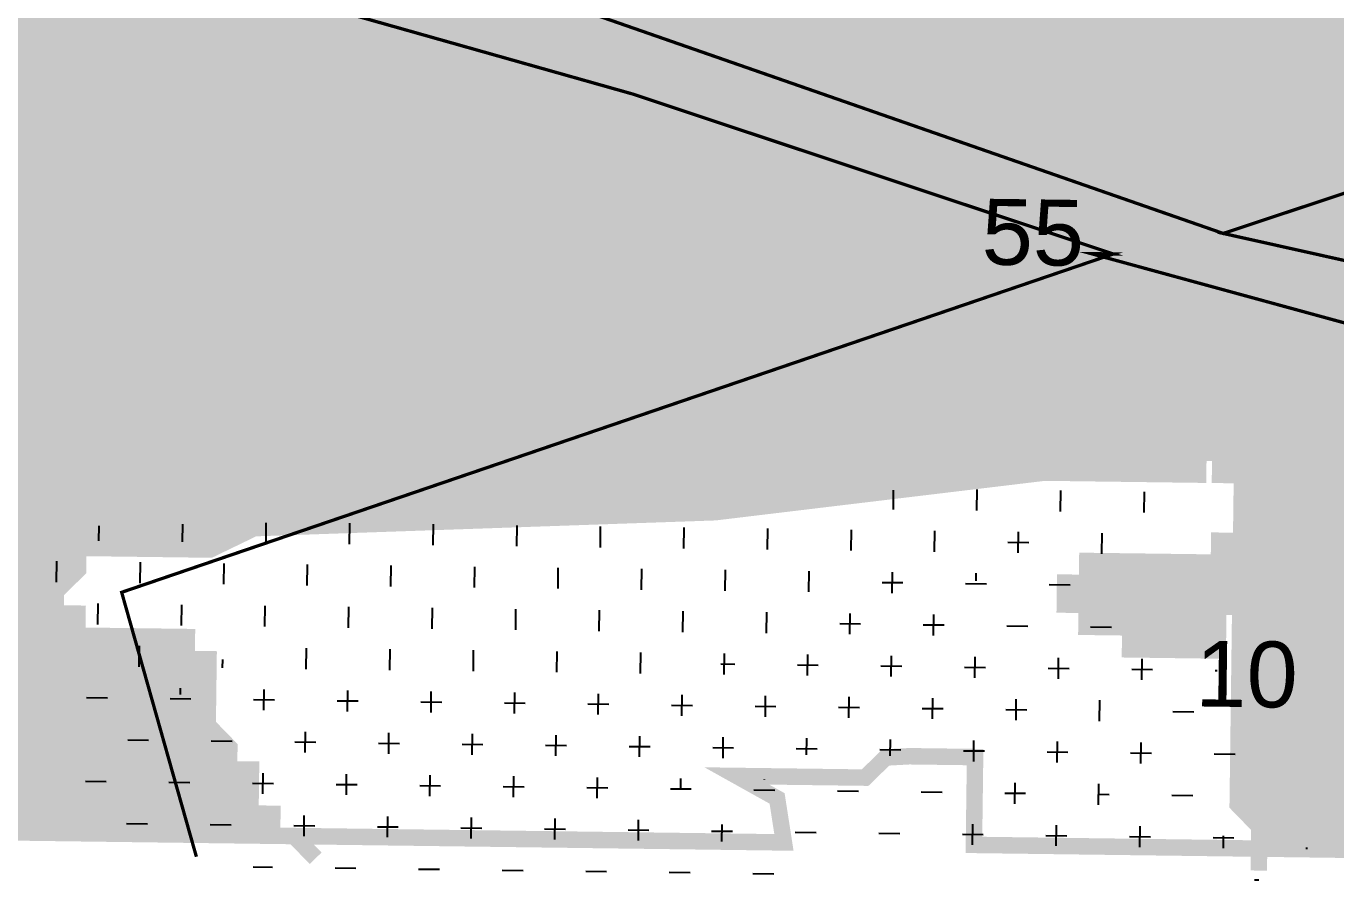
# Model space of a CAD drawing. Header units: metres. Extents: x 259177 to 277314, y 2171367 to 2185445.
# Drawn here: x 266491.7 to 266728.3, y 2171503.1 to 2171657.1 of the extents above; entities that cross this region are included whole.
import ezdxf

# ---------------------------------------------------------------- set-up
doc = ezdxf.new("R2010")
doc.units = ezdxf.units.M
doc.header["$MEASUREMENT"] = 0
for name, color, linetype in [('CRZ LINE FOR RIVER OR CREEK', 84, 'Continuous'), ('HIGH TIDE LINE', 6, 'Continuous'), ('INTERTIDAL ZONE', 5, 'Continuous'), ('NDZ-200M FROM CRZ', 30, 'Continuous'), ('SURVEY NO.', 7, 'Continuous'), ('SURVEY PLOT BOUNDARY', 35, 'Continuous')]:
    doc.layers.add(name, color=color, linetype=linetype)
doc.styles.add('PDF Arial', font='arial.ttf')
pattern_1 = [(0, (282121.8385900921, 2174200.382870462), (0.0127, 0.0127), [0.00635, -0.01905]), (90, (282121.8417650922, 2174200.379695462), (-0.0127, 0.0127), [0.00635, -0.01905])]

# ---------------------------------------------------------------- blocks, each defined once
blk = doc.blocks.new('FEWEWFEWQT')
at = {"layer": 'INTERTIDAL ZONE'}
h = blk.add_hatch(dxfattribs=at)
h.set_pattern_fill('CROSS', color=256, scale=0.002)
h.set_pattern_definition(pattern_1)
h.paths.add_polyline_path([(282136.9703723552, 2174201.895768705), (282136.9637062441, 2174201.915770372), (282136.9770384663, 2174201.942439261), (282136.9970370774, 2174201.942439261), (282137.0170355497, 2174201.929104817), (282137.0237016608, 2174201.882434261), (282137.043700133, 2174201.842430928), (282137.0636987441, 2174201.835763705), (282137.1836897163, 2174201.822429261), (282137.1970220775, 2174201.822429261), (282137.1970220775, 2174201.889101483), (282137.1903558274, 2174201.975775372), (282137.1636912441, 2174201.962440928), (282137.1170280497, 2174201.962440928), (282137.0836972164, 2174201.96910815), (282137.0636987441, 2174201.989109816), (282137.050366383, 2174202.015778705), (282137.050366383, 2174202.035780372), (282137.043700133, 2174202.055782039), (282137.0303679107, 2174202.082450928), (282137.0103692997, 2174202.095785372), (282136.9703723552, 2174202.095785372), (282136.950373883, 2174202.08911815), (282136.9237091608, 2174202.062449261), (282136.8970445775, 2174202.062449261), (282136.8303829108, 2174202.075783705), (282136.8037181885, 2174202.075783705), (282136.7837197163, 2174202.08911815), (282136.750388883, 2174202.08911815), (282136.743722633, 2174202.095785372), (282136.743722633, 2174202.129121483), (282136.7370565219, 2174202.129121483), (282136.7370565219, 2174202.142455928), (282136.7237241608, 2174202.142455928), (282136.7237241608, 2174202.135788706), (282136.7103919386, 2174202.135788706), (282136.7037256886, 2174202.129121483), (282136.6970595774, 2174202.129121483), (282136.6970595774, 2174202.122454261), (282136.6903933274, 2174202.122454261), (282136.6903933274, 2174202.115787039), (282136.6770611052, 2174202.102452594), (282136.6703948552, 2174202.095785372), (282136.6703948552, 2174202.08911815), (282136.6637287441, 2174202.082450928), (282136.6637287441, 2174202.075783705), (282136.650396383, 2174202.075783705), (282136.650396383, 2174202.069116483), (282136.6237316608, 2174202.069116483), (282136.6237316608, 2174202.062449261), (282136.6170655497, 2174202.055782039), (282136.6170655497, 2174202.049114816), (282136.6103994385, 2174202.049114816), (282136.6037331885, 2174202.042447594), (282136.6037331885, 2174202.035780372), (282136.5970670775, 2174202.035780372), (282136.5970670775, 2174202.02911315), (282136.5904008275, 2174202.02911315), (282136.5904008275, 2174202.022445928), (282136.550403883, 2174202.022445928), (282136.550403883, 2174202.015778705), (282136.5437377719, 2174202.015778705), (282136.5437377719, 2174202.009111483), (282136.5037406886, 2174202.009111483), (282136.5037406886, 2174202.015778705), (282136.4970745774, 2174202.015778705), (282136.4904083274, 2174202.022445928), (282136.4837422163, 2174202.022445928), (282136.4837422163, 2174202.035780372), (282136.4770761052, 2174202.035780372), (282136.4770761052, 2174202.042447594), (282136.4704098552, 2174202.042447594), (282136.4637437441, 2174202.035780372), (282136.4637437441, 2174202.02911315), (282136.4570774941, 2174202.02911315), (282136.450411383, 2174202.022445928), (282136.4304129108, 2174202.022445928), (282136.4304129108, 2174202.015778705), (282136.4104144386, 2174202.015778705), (282136.4104144386, 2174202.022445928), (282136.3970820775, 2174202.022445928), (282136.3904158275, 2174202.02911315), (282136.3770836052, 2174202.02911315), (282136.3570849941, 2174202.02911315), (282136.3570849941, 2174202.035780372), (282136.350418883, 2174202.035780372), (282136.350418883, 2174202.042447594), (282136.3437527719, 2174202.042447594), (282136.3437527719, 2174202.049114816), (282136.350418883, 2174202.055782039), (282136.350418883, 2174202.069116483), (282136.3570849941, 2174202.075783705), (282136.3637512441, 2174202.109119817), (282136.3637512441, 2174202.122454261), (282136.3704173552, 2174202.129121483), (282136.3704173552, 2174202.14912315), (282136.3770836052, 2174202.155790372), (282136.3770836052, 2174202.169124817), (282136.3837497163, 2174202.175792039), (282136.3837497163, 2174202.182459261), (282136.3904158275, 2174202.182459261), (282136.3904158275, 2174202.189126622), (282136.4037481886, 2174202.189126622), (282136.4037481886, 2174202.195793844), (282136.4104144386, 2174202.195793844), (282136.4104144386, 2174202.202461067), (282136.4170805496, 2174202.202461067), (282136.4170805496, 2174202.215795511), (282136.4237466608, 2174202.215795511), (282136.4237466608, 2174202.235797178), (282136.4170805496, 2174202.235797178), (282136.4170805496, 2174202.249131622), (282136.4037481886, 2174202.249131622), (282136.4037481886, 2174202.255798844), (282136.3970820775, 2174202.255798844), (282136.3970820775, 2174202.262466067), (282136.3904158275, 2174202.262466067), (282136.3904158275, 2174202.269133289), (282136.3837497163, 2174202.275800511), (282136.3837497163, 2174202.289134955), (282136.3770836052, 2174202.289134955), (282136.3770836052, 2174202.295802178), (282136.3704173552, 2174202.309136622), (282136.3637512441, 2174202.315803844), (282136.3637512441, 2174202.329138289), (282136.3570849941, 2174202.329138289), (282136.3570849941, 2174202.335805511), (282136.350418883, 2174202.335805511), (282136.350418883, 2174202.342472733), (282136.3370865219, 2174202.342472733), (282136.3370865219, 2174202.335805511), (282136.3304204108, 2174202.335805511), (282136.3304204108, 2174202.322471066), (282136.3237541608, 2174202.322471066), (282136.3237541608, 2174202.315803844), (282136.3170880497, 2174202.309136622), (282136.3170880497, 2174202.295802178), (282136.3237541608, 2174202.295802178), (282136.3237541608, 2174202.289134955), (282136.3304204108, 2174202.289134955), (282136.3370865219, 2174202.282467733), (282136.3437527719, 2174202.275800511), (282136.350418883, 2174202.275800511), (282136.350418883, 2174202.269133289), (282136.3570849941, 2174202.269133289), (282136.3570849941, 2174202.262466067), (282136.3637512441, 2174202.255798844), (282136.3637512441, 2174202.249131622), (282136.3704173552, 2174202.2424644), (282136.3704173552, 2174202.235797178), (282136.3637512441, 2174202.235797178), (282136.3637512441, 2174202.229129956), (282136.350418883, 2174202.229129956), (282136.350418883, 2174202.222462733), (282136.3370865219, 2174202.222462733), (282136.3370865219, 2174202.215795511), (282136.3304204108, 2174202.215795511), (282136.3304204108, 2174202.195793844), (282136.3237541608, 2174202.189126622), (282136.3237541608, 2174202.102452594), (282136.3304204108, 2174202.102452594), (282136.3304204108, 2174202.075783705), (282136.3237541608, 2174202.035780372), (282136.3237541608, 2174202.02911315), (282136.3304204108, 2174202.022445928), (282136.3304204108, 2174201.982442594), (282136.3237541608, 2174201.982442594), (282136.3237541608, 2174201.96910815), (282136.3170880497, 2174201.96910815), (282136.3104219385, 2174201.962440928), (282136.3037556885, 2174201.962440928), (282136.3037556885, 2174201.955773706), (282136.2970895774, 2174201.949106483), (282136.2904233274, 2174201.949106483), (282136.2904233274, 2174201.929104817), (282136.2970895774, 2174201.929104817), (282136.2970895774, 2174201.915770372), (282136.3037556885, 2174201.915770372), (282136.3037556885, 2174201.90910315), (282136.3170880497, 2174201.895768705), (282136.3304204108, 2174201.875767039), (282136.3370865219, 2174201.869099817), (282136.3370865219, 2174201.862432594), (282136.3437527719, 2174201.862432594), (282136.3570849941, 2174201.84909815), (282136.3570849941, 2174201.842430928), (282136.3637512441, 2174201.842430928), (282136.3637512441, 2174201.835763705), (282136.3704173552, 2174201.829096483), (282136.3704173552, 2174201.815762039), (282136.3770836052, 2174201.809094816), (282136.4304129108, 2174201.809094816), (282136.4304129108, 2174201.795760372), (282136.4237466608, 2174201.795760372), (282136.4237466608, 2174201.78909315), (282136.3704173552, 2174201.78909315), (282136.3370865219, 2174201.782425927), (282136.2970895774, 2174201.782425927), (282136.2970895774, 2174201.78909315), (282136.2904233274, 2174201.78909315), (282136.2904233274, 2174201.802427595), (282136.2970895774, 2174201.802427595), (282136.2970895774, 2174201.815762039), (282136.2904233274, 2174201.815762039), (282136.2904233274, 2174201.822429261), (282136.2837572164, 2174201.822429261), (282136.2770911052, 2174201.829096483), (282136.2704248552, 2174201.835763705), (282136.2637587441, 2174201.835763705), (282136.2637587441, 2174201.84909815), (282136.2570924941, 2174201.84909815), (282136.250426383, 2174201.875767039), (282136.2437602719, 2174201.889101483), (282136.2304279107, 2174201.902435928), (282136.2304279107, 2174201.90910315), (282136.2237617997, 2174201.915770372), (282136.2237617997, 2174201.922437594), (282136.2170955497, 2174201.929104817), (282136.2170955497, 2174201.942439261), (282136.2104294386, 2174201.942439261), (282136.2104294386, 2174201.96910815), (282136.2037631886, 2174201.96910815), (282136.2037631886, 2174201.989109816), (282136.1970970774, 2174201.989109816), (282136.1970970774, 2174202.002444261), (282136.1904309663, 2174202.009111483), (282136.1904309663, 2174202.015778705), (282136.1837647163, 2174202.015778705), (282136.1837647163, 2174202.022445928), (282136.1770986052, 2174202.02911315), (282136.1770986052, 2174202.035780372), (282136.1704323552, 2174202.042447594), (282136.1668876495, 2174202.047765539), (282136.1275831498, 2174202.03145375), (282136.0794212197, 2174202.044676322), (282136.0404421469, 2174202.079117317), (282136.0371090219, 2174202.062449261), (282136.050441383, 2174202.035780372), (282136.0771061052, 2174201.989109816), (282136.1237692997, 2174201.942439261), (282136.1437677719, 2174201.895768705), (282136.1770986052, 2174201.829096483), (282136.2037631886, 2174201.755757039), (282136.2237617997, 2174201.755757039), (282136.2237617997, 2174201.742422594), (282136.1970970774, 2174201.742422594), (282136.1970970774, 2174201.72908815), (282136.1904309663, 2174201.72908815), (282136.1904309663, 2174201.722420928), (282136.1970970774, 2174201.722420928), (282136.1970970774, 2174201.715753566), (282136.2037631886, 2174201.715753566), (282136.2037631886, 2174201.709086345), (282136.2104294386, 2174201.702419122), (282136.2104294386, 2174201.6957519), (282136.2170955497, 2174201.6957519), (282136.2170955497, 2174201.689084677), (282136.2237617997, 2174201.682417456), (282136.350418883, 2174201.682417456), (282136.350418883, 2174201.689084677), (282136.3437527719, 2174201.689084677), (282136.3437527719, 2174201.702419122), (282136.3370865219, 2174201.702419122), (282136.3370865219, 2174201.709086345), (282136.3304204108, 2174201.715753566), (282136.3304204108, 2174201.735755372), (282136.3237541608, 2174201.735755372), (282136.3237541608, 2174201.742422594), (282136.2904233274, 2174201.742422594), (282136.2904233274, 2174201.749089817), (282136.2837572164, 2174201.749089817), (282136.2837572164, 2174201.755757039), (282136.2904233274, 2174201.762424261), (282136.2904233274, 2174201.769091483), (282136.3304204108, 2174201.769091483), (282136.3437527719, 2174201.775758706), (282136.4837422163, 2174201.782425927), (282136.5837347163, 2174201.795760372), (282136.6303979108, 2174201.795760372), (282136.6303979108, 2174201.802427595), (282136.6370640219, 2174201.802427595), (282136.6370640219, 2174201.795760372), (282136.6437302719, 2174201.795760372), (282136.6437302719, 2174201.775758706), (282136.6370640219, 2174201.775758706), (282136.6370640219, 2174201.769091483), (282136.5970670775, 2174201.769091483), (282136.5970670775, 2174201.762424261), (282136.5904008275, 2174201.762424261), (282136.5904008275, 2174201.755757039), (282136.5970670775, 2174201.755757039), (282136.5970670775, 2174201.749089817), (282136.6103994385, 2174201.749089817), (282136.6103994385, 2174201.742422594), (282136.6370640219, 2174201.742422594), (282136.6370640219, 2174201.755757039), (282136.6437302719, 2174201.755757039), (282136.6437302719, 2174201.6957519), (282136.650396383, 2174201.689084677), (282136.650396383, 2174201.682417456), (282136.943707633, 2174201.682417456), (282136.943707633, 2174201.6957519), (282136.950373883, 2174201.6957519), (282136.950373883, 2174201.702419122), (282136.9570399941, 2174201.702419122), (282136.9570399941, 2174201.709086345), (282136.9637062441, 2174201.715753566), (282136.9703723552, 2174201.722420928), (282136.9703723552, 2174201.72908815), (282136.9770384663, 2174201.735755372), (282136.9837047163, 2174201.735755372), (282136.9837047163, 2174201.709086345), (282136.9703723552, 2174201.709086345), (282136.9703723552, 2174201.702419122), (282136.9637062441, 2174201.702419122), (282136.9637062441, 2174201.6957519), (282136.9703723552, 2174201.6957519), (282136.9703723552, 2174201.689084677), (282136.9770384663, 2174201.682417456), (282137.0703648552, 2174201.682417456), (282137.0703648552, 2174201.689084677), (282137.0970295774, 2174201.709086345), (282137.0970295774, 2174201.722420928), (282137.1036956885, 2174201.722420928), (282137.1036956885, 2174201.72908815), (282137.1636912441, 2174201.72908815), (282137.1636912441, 2174201.735755372), (282137.1703573552, 2174201.735755372), (282137.1703573552, 2174201.742422594), (282137.1770234663, 2174201.742422594), (282137.1770234663, 2174201.769091483), (282137.1836897163, 2174201.769091483), (282137.1836897163, 2174201.762424261), (282137.2170205496, 2174201.762424261), (282137.2170205496, 2174201.755757039), (282137.2303529108, 2174201.755757039), (282137.243685133, 2174201.749089817), (282137.2636836052, 2174201.749089817), (282137.2636836052, 2174201.755757039), (282137.2570174941, 2174201.755757039), (282137.2570174941, 2174201.762424261), (282137.250351383, 2174201.762424261), (282137.250351383, 2174201.769091483), (282137.243685133, 2174201.769091483), (282137.2370190219, 2174201.775758706), (282137.2170205496, 2174201.78909315), (282137.2036881886, 2174201.78909315), (282137.1970220775, 2174201.795760372), (282137.1903558274, 2174201.795760372), (282137.1836897163, 2174201.802427595), (282137.1703573552, 2174201.802427595), (282137.1570249941, 2174201.809094816), (282136.9970370774, 2174201.809094816), (282136.943707633, 2174201.802427595), (282136.9170430496, 2174201.802427595), (282136.850381383, 2174201.78909315), (282136.8037181885, 2174201.78909315), (282136.7770534664, 2174201.782425927), (282136.7570549941, 2174201.782425927), (282136.7570549941, 2174201.775758706), (282136.6837272163, 2174201.775758706), (282136.6837272163, 2174201.795760372), (282136.7103919386, 2174201.795760372), (282136.7103919386, 2174201.802427595), (282136.7170580497, 2174201.802427595), (282136.7170580497, 2174201.809094816), (282136.9970370774, 2174201.835763705), (282136.9903708274, 2174201.84909815), (282136.9770384663, 2174201.869099817)])
at = {"layer": 'NDZ-200M FROM CRZ'}
h = blk.add_hatch(dxfattribs=at)
h.set_pattern_fill('CROSS', color=256, scale=0.002)
h.set_pattern_definition(pattern_1)
h.paths.add_polyline_path([(282136.1437677719, 2174201.895768705), (282136.1237692997, 2174201.942439261), (282136.0771061052, 2174201.989109816), (282136.050441383, 2174202.035780372), (282136.0371090219, 2174202.062449261), (282136.0404421469, 2174202.079117317), (282136.0437752719, 2174202.095785372), (282136.050441383, 2174202.122454261), (282136.0171105497, 2174202.162457594), (282135.957115133, 2174202.155790372), (282135.9437827719, 2174202.155790372), (282135.9371165219, 2174202.162457594), (282135.9037856886, 2174202.162457594), (282135.8971195775, 2174202.169124817), (282135.8904534663, 2174202.169124817), (282135.8904534663, 2174202.175792039), (282135.8971195775, 2174202.175792039), (282135.8971195775, 2174202.182459261), (282135.9104519386, 2174202.182459261), (282135.9171180497, 2174202.175792039), (282135.9237842996, 2174202.175792039), (282135.9304504108, 2174202.182459261), (282135.9304504108, 2174202.202461067), (282135.9237842996, 2174202.202461067), (282135.9237842996, 2174202.222462733), (282135.9304504108, 2174202.235797178), (282135.9304504108, 2174202.262466067), (282135.9371165219, 2174202.269133289), (282135.9371165219, 2174202.275800511), (282135.9304504108, 2174202.275800511), (282135.9237842996, 2174202.282467733), (282135.9171180497, 2174202.282467733), (282135.9171180497, 2174202.289134955), (282135.9904459663, 2174202.289134955), (282136.003778258, 2174202.285801345), (282136.0171105497, 2174202.282467733), (282136.0371090219, 2174202.282467733), (282136.0371090219, 2174202.289134955), (282136.0437752719, 2174202.289134955), (282136.0437752719, 2174202.3024694), (282136.050441383, 2174202.3024694), (282136.050441383, 2174202.309136622), (282136.0437752719, 2174202.315803844), (282136.0437752719, 2174202.329138289), (282136.0371090219, 2174202.329138289), (282136.0371090219, 2174202.342472733), (282136.0237767997, 2174202.355807178), (282136.0171105497, 2174202.3624744), (282136.0171105497, 2174202.369141622), (282136.0104444386, 2174202.375808844), (282136.0104444386, 2174202.389143289), (282136.0037781885, 2174202.389143289), (282136.0037781885, 2174202.442481067), (282135.9904459663, 2174202.455815511), (282135.9837797163, 2174202.462482733), (282135.9704473552, 2174202.495818845), (282135.9851387832, 2174202.535001971), (282135.9904459663, 2174202.549156622), (282136.0237767997, 2174202.595827178), (282136.0771061052, 2174202.642497733), (282136.1437677719, 2174202.682501205), (282136.157100133, 2174202.69583565), (282136.1637662441, 2174202.69583565), (282136.1637662441, 2174202.702502872), (282136.1770986052, 2174202.702502872), (282136.1770986052, 2174202.709170094), (282136.1904309663, 2174202.715837317), (282136.2104294386, 2174202.722504539), (282136.2104294386, 2174202.729171761), (282136.2237617997, 2174202.729171761), (282136.2237617997, 2174202.735838983), (282136.2370940219, 2174202.735838983), (282136.2637587441, 2174202.742506206), (282136.2770911052, 2174202.742506206), (282136.2770911052, 2174202.749173427), (282136.2837572164, 2174202.749173427), (282136.3437527719, 2174202.75584065), (282136.3570849941, 2174202.75584065), (282136.3770836052, 2174202.762507872), (282136.3904158275, 2174202.762507872), (282136.3904158275, 2174202.769175095), (282136.3970820775, 2174202.769175095), (282136.3970820775, 2174202.775842316), (282136.4037481886, 2174202.775842316), (282136.4037481886, 2174202.782509539), (282136.4104144386, 2174202.789176761), (282136.4237466608, 2174202.789176761), (282136.4237466608, 2174202.729171761), (282136.350418883, 2174202.729171761), (282136.3370865219, 2174202.722504539), (282136.3037556885, 2174202.722504539), (282136.2970895774, 2174202.715837317), (282136.2704248552, 2174202.709170094), (282136.250426383, 2174202.709170094), (282136.2437602719, 2174202.702502872), (282136.2304279107, 2174202.702502872), (282136.2237617997, 2174202.69583565), (282136.2104294386, 2174202.69583565), (282136.2104294386, 2174202.689168428), (282136.2037631886, 2174202.689168428), (282136.1904309663, 2174202.675833983), (282136.1770986052, 2174202.675833983), (282136.1770986052, 2174202.669166761), (282136.1704323552, 2174202.669166761), (282136.1637662441, 2174202.662499539), (282136.157100133, 2174202.655832177), (282136.150433883, 2174202.655832177), (282136.150433883, 2174202.649164956), (282136.1437677719, 2174202.649164956), (282136.1371015219, 2174202.642497733), (282136.1371015219, 2174202.635830511), (282136.1304354108, 2174202.635830511), (282136.1304354108, 2174202.629163289), (282136.1237692997, 2174202.629163289), (282136.1237692997, 2174202.622496067), (282136.1171030496, 2174202.615828844), (282136.1104369385, 2174202.6024944), (282136.1037706885, 2174202.595827178), (282136.1037706885, 2174202.582492733), (282136.0971045775, 2174202.582492733), (282136.0971045775, 2174202.569158289), (282136.0904384663, 2174202.562491067), (282136.0904384663, 2174202.5424894), (282136.0837722163, 2174202.5424894), (282136.0837722163, 2174202.529154955), (282136.1237692997, 2174202.529154955), (282136.1304354108, 2174202.522487733), (282136.1371015219, 2174202.522487733), (282136.1371015219, 2174202.515820511), (282136.1304354108, 2174202.515820511), (282136.1237692997, 2174202.522487733), (282136.0904384663, 2174202.522487733), (282136.0904384663, 2174202.515820511), (282136.0771061052, 2174202.515820511), (282136.0771061052, 2174202.509153289), (282136.0704398552, 2174202.509153289), (282136.0704398552, 2174202.495818845), (282136.0637737441, 2174202.495818845), (282136.0637737441, 2174202.415812178), (282136.0704398552, 2174202.415812178), (282136.0704398552, 2174202.402477733), (282136.0771061052, 2174202.382476067), (282136.0837722163, 2174202.382476067), (282136.0837722163, 2174202.369141622), (282136.0904384663, 2174202.3624744), (282136.0904384663, 2174202.349139955), (282136.0971045775, 2174202.342472733), (282136.0971045775, 2174202.322471066), (282136.1037706885, 2174202.3024694), (282136.1037706885, 2174202.295802178), (282136.1104369385, 2174202.295802178), (282136.1104369385, 2174202.282467733), (282136.1171030496, 2174202.215795511), (282136.1171030496, 2174202.195793844), (282136.1304354108, 2174202.129121483), (282136.1304354108, 2174202.095785372), (282136.1371015219, 2174202.08911815), (282136.1371015219, 2174202.082450928), (282136.1437677719, 2174202.082450928), (282136.1437677719, 2174202.075783705), (282136.150433883, 2174202.075783705), (282136.150433883, 2174202.069116483), (282136.157100133, 2174202.062449261), (282136.1668876495, 2174202.047765539), (282136.1704323552, 2174202.042447594), (282136.1770986052, 2174202.035780372), (282136.1770986052, 2174202.02911315), (282136.1837647163, 2174202.022445928), (282136.1837647163, 2174202.015778705), (282136.1904309663, 2174202.015778705), (282136.1904309663, 2174202.009111483), (282136.1970970774, 2174202.002444261), (282136.1970970774, 2174201.989109816), (282136.2037631886, 2174201.989109816), (282136.2037631886, 2174201.96910815), (282136.2104294386, 2174201.96910815), (282136.2104294386, 2174201.942439261), (282136.2170955497, 2174201.942439261), (282136.2170955497, 2174201.929104817), (282136.2237617997, 2174201.922437594), (282136.2237617997, 2174201.915770372), (282136.2304279107, 2174201.90910315), (282136.2304279107, 2174201.902435928), (282136.2437602719, 2174201.889101483), (282136.250426383, 2174201.875767039), (282136.2570924941, 2174201.84909815), (282136.2637587441, 2174201.84909815), (282136.2637587441, 2174201.835763705), (282136.2704248552, 2174201.835763705), (282136.2770911052, 2174201.829096483), (282136.2837572164, 2174201.822429261), (282136.2904233274, 2174201.822429261), (282136.2904233274, 2174201.815762039), (282136.2970895774, 2174201.815762039), (282136.2970895774, 2174201.802427595), (282136.2904233274, 2174201.802427595), (282136.2904233274, 2174201.78909315), (282136.2970895774, 2174201.78909315), (282136.2970895774, 2174201.782425927), (282136.3370865219, 2174201.782425927), (282136.3704173552, 2174201.78909315), (282136.4237466608, 2174201.78909315), (282136.4237466608, 2174201.795760372), (282136.4304129108, 2174201.795760372), (282136.4304129108, 2174201.809094816), (282136.3770836052, 2174201.809094816), (282136.3704173552, 2174201.815762039), (282136.3704173552, 2174201.829096483), (282136.3637512441, 2174201.835763705), (282136.3637512441, 2174201.842430928), (282136.3570849941, 2174201.842430928), (282136.3570849941, 2174201.84909815), (282136.3437527719, 2174201.862432594), (282136.3370865219, 2174201.862432594), (282136.3370865219, 2174201.869099817), (282136.3304204108, 2174201.875767039), (282136.3170880497, 2174201.895768705), (282136.3037556885, 2174201.90910315), (282136.3037556885, 2174201.915770372), (282136.2970895774, 2174201.915770372), (282136.2970895774, 2174201.929104817), (282136.2904233274, 2174201.929104817), (282136.2904233274, 2174201.949106483), (282136.2970895774, 2174201.949106483), (282136.3037556885, 2174201.955773706), (282136.3037556885, 2174201.962440928), (282136.3104219385, 2174201.962440928), (282136.3170880497, 2174201.96910815), (282136.3237541608, 2174201.96910815), (282136.3237541608, 2174201.982442594), (282136.3304204108, 2174201.982442594), (282136.3304204108, 2174202.022445928), (282136.3237541608, 2174202.02911315), (282136.3237541608, 2174202.035780372), (282136.3304204108, 2174202.075783705), (282136.3304204108, 2174202.102452594), (282136.3237541608, 2174202.102452594), (282136.3237541608, 2174202.189126622), (282136.3304204108, 2174202.195793844), (282136.3304204108, 2174202.215795511), (282136.3370865219, 2174202.215795511), (282136.3370865219, 2174202.222462733), (282136.350418883, 2174202.222462733), (282136.350418883, 2174202.229129956), (282136.3637512441, 2174202.229129956), (282136.3637512441, 2174202.235797178), (282136.3704173552, 2174202.235797178), (282136.3704173552, 2174202.2424644), (282136.3637512441, 2174202.249131622), (282136.3637512441, 2174202.255798844), (282136.3570849941, 2174202.262466067), (282136.3570849941, 2174202.269133289), (282136.350418883, 2174202.269133289), (282136.350418883, 2174202.275800511), (282136.3437527719, 2174202.275800511), (282136.3370865219, 2174202.282467733), (282136.3304204108, 2174202.289134955), (282136.3237541608, 2174202.289134955), (282136.3237541608, 2174202.295802178), (282136.3170880497, 2174202.295802178), (282136.3170880497, 2174202.309136622), (282136.3237541608, 2174202.315803844), (282136.3237541608, 2174202.322471066), (282136.3304204108, 2174202.322471066), (282136.3304204108, 2174202.335805511), (282136.3370865219, 2174202.335805511), (282136.3370865219, 2174202.342472733), (282136.350418883, 2174202.342472733), (282136.350418883, 2174202.335805511), (282136.3570849941, 2174202.335805511), (282136.3570849941, 2174202.329138289), (282136.3637512441, 2174202.329138289), (282136.3637512441, 2174202.315803844), (282136.3704173552, 2174202.309136622), (282136.3770836052, 2174202.295802178), (282136.3770836052, 2174202.289134955), (282136.3837497163, 2174202.289134955), (282136.3837497163, 2174202.275800511), (282136.3904158275, 2174202.269133289), (282136.3904158275, 2174202.262466067), (282136.3970820775, 2174202.262466067), (282136.3970820775, 2174202.255798844), (282136.4037481886, 2174202.255798844), (282136.4037481886, 2174202.249131622), (282136.4170805496, 2174202.249131622), (282136.4170805496, 2174202.235797178), (282136.4237466608, 2174202.235797178), (282136.4237466608, 2174202.215795511), (282136.4170805496, 2174202.215795511), (282136.4170805496, 2174202.202461067), (282136.4104144386, 2174202.202461067), (282136.4104144386, 2174202.195793844), (282136.4037481886, 2174202.195793844), (282136.4037481886, 2174202.189126622), (282136.3904158275, 2174202.189126622), (282136.3904158275, 2174202.182459261), (282136.3837497163, 2174202.182459261), (282136.3837497163, 2174202.175792039), (282136.3770836052, 2174202.169124817), (282136.3770836052, 2174202.155790372), (282136.3704173552, 2174202.14912315), (282136.3704173552, 2174202.129121483), (282136.3637512441, 2174202.122454261), (282136.3637512441, 2174202.109119817), (282136.3570849941, 2174202.075783705), (282136.350418883, 2174202.069116483), (282136.350418883, 2174202.055782039), (282136.3437527719, 2174202.049114816), (282136.3437527719, 2174202.042447594), (282136.350418883, 2174202.042447594), (282136.350418883, 2174202.035780372), (282136.3570849941, 2174202.035780372), (282136.3570849941, 2174202.02911315), (282136.3770836052, 2174202.02911315), (282136.3904158275, 2174202.02911315), (282136.3970820775, 2174202.022445928), (282136.4104144386, 2174202.022445928), (282136.4104144386, 2174202.015778705), (282136.4304129108, 2174202.015778705), (282136.4304129108, 2174202.022445928), (282136.450411383, 2174202.022445928), (282136.4570774941, 2174202.02911315), (282136.4637437441, 2174202.02911315), (282136.4637437441, 2174202.035780372), (282136.4704098552, 2174202.042447594), (282136.4770761052, 2174202.042447594), (282136.4770761052, 2174202.035780372), (282136.4837422163, 2174202.035780372), (282136.4837422163, 2174202.022445928), (282136.4904083274, 2174202.022445928), (282136.4970745774, 2174202.015778705), (282136.5037406886, 2174202.015778705), (282136.5037406886, 2174202.009111483), (282136.5437377719, 2174202.009111483), (282136.5437377719, 2174202.015778705), (282136.550403883, 2174202.015778705), (282136.550403883, 2174202.022445928), (282136.5904008275, 2174202.022445928), (282136.5904008275, 2174202.02911315), (282136.5970670775, 2174202.02911315), (282136.5970670775, 2174202.035780372), (282136.6037331885, 2174202.035780372), (282136.6037331885, 2174202.042447594), (282136.6103994385, 2174202.049114816), (282136.6170655497, 2174202.049114816), (282136.6170655497, 2174202.055782039), (282136.6237316608, 2174202.062449261), (282136.6237316608, 2174202.069116483), (282136.650396383, 2174202.069116483), (282136.650396383, 2174202.075783705), (282136.6637287441, 2174202.075783705), (282136.6637287441, 2174202.082450928), (282136.6703948552, 2174202.08911815), (282136.6703948552, 2174202.095785372), (282136.6770611052, 2174202.102452594), (282136.6903933274, 2174202.115787039), (282136.6903933274, 2174202.122454261), (282136.6970595774, 2174202.122454261), (282136.6970595774, 2174202.129121483), (282136.7037256886, 2174202.129121483), (282136.7103919386, 2174202.135788706), (282136.7237241608, 2174202.135788706), (282136.7237241608, 2174202.142455928), (282136.7370565219, 2174202.142455928), (282136.7370565219, 2174202.129121483), (282136.743722633, 2174202.129121483), (282136.743722633, 2174202.095785372), (282136.750388883, 2174202.08911815), (282136.7837197163, 2174202.08911815), (282136.8037181885, 2174202.075783705), (282136.8303829108, 2174202.075783705), (282136.8970445775, 2174202.062449261), (282136.9237091608, 2174202.062449261), (282136.950373883, 2174202.08911815), (282136.9703723552, 2174202.095785372), (282137.0103692997, 2174202.095785372), (282137.0303679107, 2174202.082450928), (282137.043700133, 2174202.055782039), (282137.050366383, 2174202.035780372), (282137.050366383, 2174202.015778705), (282137.0636987441, 2174201.989109816), (282137.0836972164, 2174201.96910815), (282137.1170280497, 2174201.962440928), (282137.1636912441, 2174201.962440928), (282137.1903558274, 2174201.975775372), (282137.1970220775, 2174201.889101483), (282137.1970220775, 2174201.822429261), (282137.1836897163, 2174201.822429261), (282137.0636987441, 2174201.835763705), (282137.043700133, 2174201.842430928), (282137.0237016608, 2174201.882434261), (282137.0170355497, 2174201.929104817), (282136.9970370774, 2174201.942439261), (282136.9770384663, 2174201.942439261), (282136.9637062441, 2174201.915770372), (282136.9703723552, 2174201.895768705), (282136.9770384663, 2174201.869099817), (282136.9903708274, 2174201.84909815), (282136.9970370774, 2174201.835763705), (282136.7170580497, 2174201.809094816), (282136.7170580497, 2174201.802427595), (282136.7103919386, 2174201.802427595), (282136.7103919386, 2174201.795760372), (282136.6837272163, 2174201.795760372), (282136.6837272163, 2174201.775758706), (282136.7570549941, 2174201.775758706), (282136.7570549941, 2174201.782425927), (282136.7770534664, 2174201.782425927), (282136.8037181885, 2174201.78909315), (282136.850381383, 2174201.78909315), (282136.9170430496, 2174201.802427595), (282136.943707633, 2174201.802427595), (282136.9970370774, 2174201.809094816), (282137.1570249941, 2174201.809094816), (282137.1703573552, 2174201.802427595), (282137.1836897163, 2174201.802427595), (282137.1903558274, 2174201.795760372), (282137.1970220775, 2174201.795760372), (282137.2036881886, 2174201.78909315), (282137.2170205496, 2174201.78909315), (282137.2370190219, 2174201.775758706), (282137.243685133, 2174201.769091483), (282137.250351383, 2174201.769091483), (282137.250351383, 2174201.762424261), (282137.2570174941, 2174201.762424261), (282137.2570174941, 2174201.755757039), (282137.2650168552, 2174201.755757039), (282137.2703498552, 2174201.782425927), (282137.2836822163, 2174201.84909815), (282137.2890990477, 2174201.882323205), (282137.2770159663, 2174201.922437594), (282137.2703498552, 2174202.002444261), (282137.250351383, 2174202.035548632), (282137.1986681985, 2174202.051795245), (282137.1770234663, 2174202.055782039), (282137.1230517955, 2174202.04801693), (282137.1105718003, 2174202.111062302), (282137.0923122112, 2174202.149043711), (282137.0038352071, 2174202.180759454), (282136.950373883, 2174202.182459261), (282136.9037106886, 2174202.155790372), (282136.8970445775, 2174202.14912315), (282136.850381383, 2174202.155790372), (282136.7837197163, 2174202.175792039), (282136.7170580497, 2174202.175792039), (282136.6637287441, 2174202.169124817), (282136.6137324941, 2174202.14912315), (282136.5442316871, 2174202.10827219), (282136.5404046469, 2174202.102452594), (282136.5037406886, 2174202.102452594), (282136.4370790219, 2174202.109119817), (282136.4237466608, 2174202.105786205), (282136.4104144386, 2174202.115787039), (282136.4404121469, 2174202.125787872), (282136.4770761052, 2174202.175792039), (282136.4837422163, 2174202.202461067), (282136.4770761052, 2174202.229129956), (282136.4137474941, 2174202.289134955), (282136.4170805496, 2174202.309776558), (282136.4104144386, 2174202.335805511), (282136.3737504802, 2174202.375808844), (282136.3404196469, 2174202.375808844), (282136.3186759534, 2174202.359934852), (282136.2704248552, 2174202.319137455), (282136.2770911052, 2174202.265799677), (282136.2704248552, 2174202.195793844), (282136.2737579802, 2174202.135788706), (282136.2919771847, 2174202.087694889), (282136.2937564524, 2174202.072450094), (282136.2704248552, 2174202.042447594), (282136.2404866873, 2174202.082738602), (282136.2237617997, 2174202.109119817), (282136.2104294386, 2174202.142455928), (282136.200430133, 2174202.215795511), (282136.1904309663, 2174202.275800511), (282136.1770986052, 2174202.3324719), (282136.1531796989, 2174202.354434055), (282136.1471008274, 2174202.382476067), (282136.1437677719, 2174202.385809678), (282136.1404346469, 2174202.442481067), (282136.1437677719, 2174202.459149122), (282136.153767008, 2174202.4824844), (282136.1637662441, 2174202.502486066), (282136.1770986052, 2174202.5724919), (282136.1670992997, 2174202.605828011), (282136.1637662441, 2174202.622466918), (282136.2037631886, 2174202.655832177), (282136.2237617997, 2174202.662499539), (282136.2470933275, 2174202.675833983), (282136.2637587441, 2174202.675833983), (282136.3204211052, 2174202.69583565), (282136.3404196469, 2174202.69583565), (282136.3437527719, 2174202.702502872), (282136.3704173552, 2174202.702502872), (282136.3837497163, 2174202.69583565), (282136.4370790219, 2174202.689168428), (282136.450411383, 2174202.69583565), (282136.4537444385, 2174202.705836483), (282136.4662160272, 2174202.734508663), (282136.4570774941, 2174202.75584065), (282136.4337459664, 2174202.802511205), (282136.3770836052, 2174202.802511205), (282136.3737504802, 2174202.795843983), (282136.3170880497, 2174202.782509539), (282136.3037556885, 2174202.775842316), (282136.2537594386, 2174202.772508706), (282136.1970970774, 2174202.75584065), (282136.1737654802, 2174202.739172594), (282136.1471008274, 2174202.722504539), (282136.0928564103, 2174202.686551704), (282136.0604406886, 2174202.689168428), (282136.0304429108, 2174202.675833983), (282135.9771136052, 2174202.655832177), (282135.9671142997, 2174202.649164956), (282135.9304504108, 2174202.612495233), (282135.9037856886, 2174202.559157455), (282135.8932703058, 2174202.512025075), (282135.8904534663, 2174202.491383377), (282135.9071188135, 2174202.432480233), (282135.9204511747, 2174202.415812178), (282135.9437827719, 2174202.395810511), (282135.9437827719, 2174202.382476067), (282135.8971195775, 2174202.3624744), (282135.8771210358, 2174202.345806344), (282135.857122633, 2174202.315803844), (282135.8437902719, 2174202.245798011), (282135.8437902719, 2174202.199127455), (282135.8637887441, 2174202.122454261), (282135.8971195775, 2174202.08911815), (282135.957115133, 2174202.075783705), (282135.957115133, 2174202.035780372), (282135.9637812441, 2174202.022445928), (282135.9971120774, 2174201.962440928), (282136.0337760358, 2174201.919103983), (282136.0704398552, 2174201.862432594), (282136.0904384663, 2174201.822429261), (282136.0971045775, 2174201.795760372), (282136.1171030496, 2174201.702419122), (282136.122637748, 2174201.691348111), (282136.1237692997, 2174201.682417456), (282136.2237617997, 2174201.682417456), (282136.2170955497, 2174201.689084677), (282136.2170955497, 2174201.6957519), (282136.2104294386, 2174201.6957519), (282136.2104294386, 2174201.702419122), (282136.2037631886, 2174201.709086345), (282136.2037631886, 2174201.715753566), (282136.1970970774, 2174201.715753566), (282136.1970970774, 2174201.722420928), (282136.1904309663, 2174201.722420928), (282136.1904309663, 2174201.72908815), (282136.1970970774, 2174201.72908815), (282136.1970970774, 2174201.742422594), (282136.2237617997, 2174201.742422594), (282136.2237617997, 2174201.755757039), (282136.2037631886, 2174201.755757039), (282136.1770986052, 2174201.829096483)])
h = blk.add_hatch(dxfattribs=at)
h.set_pattern_fill('CROSS', color=256, scale=0.002)
h.set_pattern_definition(pattern_1)
h.paths.add_polyline_path([(282136.6437302719, 2174201.755757039), (282136.6370640219, 2174201.755757039), (282136.6370640219, 2174201.742422594), (282136.6103994385, 2174201.742422594), (282136.6103994385, 2174201.749089817), (282136.5970670775, 2174201.749089817), (282136.5970670775, 2174201.755757039), (282136.5904008275, 2174201.755757039), (282136.5904008275, 2174201.762424261), (282136.5970670775, 2174201.762424261), (282136.5970670775, 2174201.769091483), (282136.6370640219, 2174201.769091483), (282136.6370640219, 2174201.775758706), (282136.6437302719, 2174201.775758706), (282136.6437302719, 2174201.795760372), (282136.6370640219, 2174201.795760372), (282136.6370640219, 2174201.802427595), (282136.6303979108, 2174201.802427595), (282136.6303979108, 2174201.795760372), (282136.5837347163, 2174201.795760372), (282136.4837422163, 2174201.782425927), (282136.3437527719, 2174201.775758706), (282136.3304204108, 2174201.769091483), (282136.2904233274, 2174201.769091483), (282136.2904233274, 2174201.762424261), (282136.2837572164, 2174201.755757039), (282136.2837572164, 2174201.749089817), (282136.2904233274, 2174201.749089817), (282136.2904233274, 2174201.742422594), (282136.3237541608, 2174201.742422594), (282136.3237541608, 2174201.735755372), (282136.3304204108, 2174201.735755372), (282136.3304204108, 2174201.715753566), (282136.3370865219, 2174201.709086345), (282136.3370865219, 2174201.702419122), (282136.3437527719, 2174201.702419122), (282136.3437527719, 2174201.689084677), (282136.350418883, 2174201.689084677), (282136.350418883, 2174201.682417456), (282136.5059920296, 2174201.682417456), (282136.5037406886, 2174201.6957519), (282136.4914059299, 2174201.702419122), (282136.5304054108, 2174201.702419122), (282136.5365916511, 2174201.708606394), (282136.5437377719, 2174201.709086345), (282136.5637362441, 2174201.709086345), (282136.5637362441, 2174201.682417456), (282136.650396383, 2174201.682417456), (282136.650396383, 2174201.689084677), (282136.6437302719, 2174201.6957519)], flags=17)
at = {"layer": 'CRZ LINE FOR RIVER OR CREEK', "ltscale": 0.05, "const_width": 0.005}
blk.add_lwpolyline([(282136.5637362441, 2174201.682417456), (282136.5637362441, 2174201.709086345), (282136.5437377719, 2174201.709086345), (282136.5365916511, 2174201.708606394), (282136.5304054108, 2174201.702419122), (282136.4914059299, 2174201.702419122), (282136.5037406886, 2174201.6957519), (282136.5059920296, 2174201.682417456)], dxfattribs=at)
at = {"layer": 'HIGH TIDE LINE', "lineweight": 35, "const_width": 0.005}
for points in [[(282136.2704248552, 2174201.835763705), (282136.2770911052, 2174201.829096483), (282136.2837572164, 2174201.822429261), (282136.2904233274, 2174201.822429261), (282136.2904233274, 2174201.815762039), (282136.2970895774, 2174201.815762039), (282136.2970895774, 2174201.802427595), (282136.2904233274, 2174201.802427595), (282136.2904233274, 2174201.78909315), (282136.2970895774, 2174201.78909315), (282136.2970895774, 2174201.782425927), (282136.3370865219, 2174201.782425927), (282136.3704173552, 2174201.78909315), (282136.4237466608, 2174201.78909315), (282136.4237466608, 2174201.795760372), (282136.4304129108, 2174201.795760372), (282136.4304129108, 2174201.809094816), (282136.3770836052, 2174201.809094816), (282136.3704173552, 2174201.815762039), (282136.3704173552, 2174201.829096483), (282136.3637512441, 2174201.835763705), (282136.3637512441, 2174201.842430928), (282136.3570849941, 2174201.842430928), (282136.3570849941, 2174201.84909815), (282136.3437527719, 2174201.862432594), (282136.3370865219, 2174201.862432594), (282136.3370865219, 2174201.869099817), (282136.3304204108, 2174201.875767039), (282136.3170880497, 2174201.895768705), (282136.3037556885, 2174201.90910315), (282136.3037556885, 2174201.915770372), (282136.2970895774, 2174201.915770372), (282136.2970895774, 2174201.929104817), (282136.2904233274, 2174201.929104817), (282136.2904233274, 2174201.949106483)], [(282136.3637512441, 2174201.675750233), (282136.3570849941, 2174201.682417456), (282136.350418883, 2174201.682417456), (282136.350418883, 2174201.689084677), (282136.3437527719, 2174201.689084677), (282136.3437527719, 2174201.702419122), (282136.3370865219, 2174201.702419122), (282136.3370865219, 2174201.709086345), (282136.3304204108, 2174201.715753566), (282136.3304204108, 2174201.735755372), (282136.3237541608, 2174201.735755372), (282136.3237541608, 2174201.742422594), (282136.2904233274, 2174201.742422594), (282136.2904233274, 2174201.749089817), (282136.2837572164, 2174201.749089817), (282136.2837572164, 2174201.755757039), (282136.2904233274, 2174201.762424261), (282136.2904233274, 2174201.769091483), (282136.3304204108, 2174201.769091483), (282136.3437527719, 2174201.775758706), (282136.4837422163, 2174201.782425927), (282136.5837347163, 2174201.795760372), (282136.6303979108, 2174201.795760372), (282136.6303979108, 2174201.802427595), (282136.6370640219, 2174201.802427595), (282136.6370640219, 2174201.795760372), (282136.6437302719, 2174201.795760372), (282136.6437302719, 2174201.775758706), (282136.6370640219, 2174201.775758706), (282136.6370640219, 2174201.769091483), (282136.5970670775, 2174201.769091483), (282136.5970670775, 2174201.762424261), (282136.5904008275, 2174201.762424261), (282136.5904008275, 2174201.755757039), (282136.5970670775, 2174201.755757039), (282136.5970670775, 2174201.749089817), (282136.6103994385, 2174201.749089817), (282136.6103994385, 2174201.742422594), (282136.6370640219, 2174201.742422594), (282136.6370640219, 2174201.755757039), (282136.6437302719, 2174201.755757039), (282136.6437302719, 2174201.6957519), (282136.650396383, 2174201.689084677), (282136.650396383, 2174201.675750233)]]:
    blk.add_lwpolyline(points, dxfattribs=at)
at = {"layer": 'INTERTIDAL ZONE', "const_width": 0.005}
for points in [[(282136.2237617997, 2174201.682417456), (282136.350418883, 2174201.682417456), (282136.350418883, 2174201.689084677), (282136.3437527719, 2174201.689084677), (282136.3437527719, 2174201.702419122), (282136.3370865219, 2174201.702419122), (282136.3370865219, 2174201.709086345), (282136.3304204108, 2174201.715753566), (282136.3304204108, 2174201.735755372), (282136.3237541608, 2174201.735755372), (282136.3237541608, 2174201.742422594), (282136.2904233274, 2174201.742422594), (282136.2904233274, 2174201.749089817), (282136.2837572164, 2174201.749089817), (282136.2837572164, 2174201.755757039), (282136.2904233274, 2174201.762424261), (282136.2904233274, 2174201.769091483), (282136.3304204108, 2174201.769091483), (282136.3437527719, 2174201.775758706), (282136.4837422163, 2174201.782425927), (282136.5837347163, 2174201.795760372), (282136.6303979108, 2174201.795760372), (282136.6303979108, 2174201.802427595), (282136.6370640219, 2174201.802427595), (282136.6370640219, 2174201.795760372), (282136.6437302719, 2174201.795760372), (282136.6437302719, 2174201.775758706), (282136.6370640219, 2174201.775758706), (282136.6370640219, 2174201.769091483), (282136.5970670775, 2174201.769091483), (282136.5970670775, 2174201.762424261), (282136.5904008275, 2174201.762424261), (282136.5904008275, 2174201.755757039), (282136.5970670775, 2174201.755757039), (282136.5970670775, 2174201.749089817), (282136.6103994385, 2174201.749089817), (282136.6103994385, 2174201.742422594), (282136.6370640219, 2174201.742422594), (282136.6370640219, 2174201.755757039), (282136.6437302719, 2174201.755757039), (282136.6437302719, 2174201.6957519), (282136.650396383, 2174201.689084677), (282136.650396383, 2174201.682417456), (282136.943707633, 2174201.682417456)], [(282136.2904233274, 2174201.949106483), (282136.2904233274, 2174201.929104817), (282136.2970895774, 2174201.929104817), (282136.2970895774, 2174201.915770372), (282136.3037556885, 2174201.915770372), (282136.3037556885, 2174201.90910315), (282136.3170880497, 2174201.895768705), (282136.3304204108, 2174201.875767039), (282136.3370865219, 2174201.869099817), (282136.3370865219, 2174201.862432594), (282136.3437527719, 2174201.862432594), (282136.3570849941, 2174201.84909815), (282136.3570849941, 2174201.842430928), (282136.3637512441, 2174201.842430928), (282136.3637512441, 2174201.835763705), (282136.3704173552, 2174201.829096483), (282136.3704173552, 2174201.815762039), (282136.3770836052, 2174201.809094816), (282136.4304129108, 2174201.809094816), (282136.4304129108, 2174201.795760372), (282136.4237466608, 2174201.795760372), (282136.4237466608, 2174201.78909315), (282136.3704173552, 2174201.78909315), (282136.3370865219, 2174201.782425927), (282136.2970895774, 2174201.782425927), (282136.2970895774, 2174201.78909315), (282136.2904233274, 2174201.78909315), (282136.2904233274, 2174201.802427595), (282136.2970895774, 2174201.802427595), (282136.2970895774, 2174201.815762039), (282136.2904233274, 2174201.815762039), (282136.2904233274, 2174201.822429261), (282136.2837572164, 2174201.822429261), (282136.2770911052, 2174201.829096483), (282136.2704248552, 2174201.835763705)]]:
    blk.add_lwpolyline(points, dxfattribs=at)
at = {"layer": 'NDZ-200M FROM CRZ', "const_width": 0.005}
blk.add_lwpolyline([(282136.2704248552, 2174201.835763705), (282136.2770911052, 2174201.829096483), (282136.2837572164, 2174201.822429261), (282136.2904233274, 2174201.822429261), (282136.2904233274, 2174201.815762039), (282136.2970895774, 2174201.815762039), (282136.2970895774, 2174201.802427595), (282136.2904233274, 2174201.802427595), (282136.2904233274, 2174201.78909315), (282136.2970895774, 2174201.78909315), (282136.2970895774, 2174201.782425927), (282136.3370865219, 2174201.782425927), (282136.3704173552, 2174201.78909315), (282136.4237466608, 2174201.78909315), (282136.4237466608, 2174201.795760372), (282136.4304129108, 2174201.795760372), (282136.4304129108, 2174201.809094816), (282136.3770836052, 2174201.809094816), (282136.3704173552, 2174201.815762039), (282136.3704173552, 2174201.829096483), (282136.3637512441, 2174201.835763705), (282136.3637512441, 2174201.842430928), (282136.3570849941, 2174201.842430928), (282136.3570849941, 2174201.84909815), (282136.3437527719, 2174201.862432594), (282136.3370865219, 2174201.862432594), (282136.3370865219, 2174201.869099817), (282136.3304204108, 2174201.875767039), (282136.3170880497, 2174201.895768705), (282136.3037556885, 2174201.90910315), (282136.3037556885, 2174201.915770372), (282136.2970895774, 2174201.915770372), (282136.2970895774, 2174201.929104817), (282136.2904233274, 2174201.929104817), (282136.2904233274, 2174201.949106483)], dxfattribs=at)
blk.add_lwpolyline([(282136.6437302719, 2174201.755757039), (282136.6370640219, 2174201.755757039), (282136.6370640219, 2174201.742422594), (282136.6103994385, 2174201.742422594), (282136.6103994385, 2174201.749089817), (282136.5970670775, 2174201.749089817), (282136.5970670775, 2174201.755757039), (282136.5904008275, 2174201.755757039), (282136.5904008275, 2174201.762424261), (282136.5970670775, 2174201.762424261), (282136.5970670775, 2174201.769091483), (282136.6370640219, 2174201.769091483), (282136.6370640219, 2174201.775758706), (282136.6437302719, 2174201.775758706), (282136.6437302719, 2174201.795760372), (282136.6370640219, 2174201.795760372), (282136.6370640219, 2174201.802427595), (282136.6303979108, 2174201.802427595), (282136.6303979108, 2174201.795760372), (282136.5837347163, 2174201.795760372), (282136.4837422163, 2174201.782425927), (282136.3437527719, 2174201.775758706), (282136.3304204108, 2174201.769091483), (282136.2904233274, 2174201.769091483), (282136.2904233274, 2174201.762424261), (282136.2837572164, 2174201.755757039), (282136.2837572164, 2174201.749089817), (282136.2904233274, 2174201.749089817), (282136.2904233274, 2174201.742422594), (282136.3237541608, 2174201.742422594), (282136.3237541608, 2174201.735755372), (282136.3304204108, 2174201.735755372), (282136.3304204108, 2174201.715753566), (282136.3370865219, 2174201.709086345), (282136.3370865219, 2174201.702419122), (282136.3437527719, 2174201.702419122), (282136.3437527719, 2174201.689084677), (282136.350418883, 2174201.689084677), (282136.350418883, 2174201.682417456), (282136.5059920296, 2174201.682417456), (282136.5037406886, 2174201.6957519), (282136.4914059299, 2174201.702419122), (282136.5304054108, 2174201.702419122), (282136.5365916511, 2174201.708606394), (282136.5437377719, 2174201.709086345), (282136.5637362441, 2174201.709086345), (282136.5637362441, 2174201.682417456), (282136.650396383, 2174201.682417456), (282136.650396383, 2174201.689084677), (282136.6437302719, 2174201.6957519)], close=True, dxfattribs=at)
at = {"layer": 'SURVEY PLOT BOUNDARY', "lineweight": 18, "const_width": 0.001}
for points in [[(282135.3704924941, 2174201.782425927), (282135.4438202719, 2174201.895768705), (282135.4904834663, 2174201.955773706), (282135.650471383, 2174201.942439261), (282135.8371240219, 2174201.929104817), (282135.950448883, 2174201.989109816), (282135.9637812441, 2174202.002444261), (282136.1837647163, 2174201.982442594), (282136.4570774941, 2174201.90910315), (282136.6037331885, 2174201.862432594), (282136.3037556885, 2174201.755757039), (282136.3275039512, 2174201.675750233), (282136.3037556885, 2174201.755757039), (282136.6037331885, 2174201.862432594), (282136.5970670775, 2174201.862432594), (282136.7770534664, 2174201.815762039), (282136.9970370774, 2174201.769091483), (282137.1703573552, 2174201.72908815)], [(282137.1703573552, 2174201.72908815), (282136.9970370774, 2174201.769091483), (282136.7770534664, 2174201.815762039), (282136.5970670775, 2174201.862432594), (282136.6037331885, 2174201.862432594), (282136.4570774941, 2174201.90910315), (282136.1837647163, 2174201.982442594), (282135.9637812441, 2174202.002444261), (282135.950448883, 2174201.989109816), (282135.9637812441, 2174202.022445928), (282136.2370940219, 2174202.002444261), (282136.6370640219, 2174201.869099817), (282136.9237091608, 2174201.809094816), (282137.1903558274, 2174201.742422594)], [(282137.1903558274, 2174201.742422594), (282136.9237091608, 2174201.809094816), (282136.6370640219, 2174201.869099817), (282136.8103842997, 2174201.929104817), (282137.0103692997, 2174202.002444261), (282137.0370340219, 2174202.082450928)]]:
    blk.add_lwpolyline(points, dxfattribs=at)
blk.add_lwpolyline([(282136.8103842997, 2174201.929104817), (282136.6370640219, 2174201.869099817), (282136.4370790219, 2174201.935772039), (282136.4637437441, 2174201.955773706), (282136.4770761052, 2174201.995777039), (282136.5104069386, 2174202.002444261), (282136.5370715219, 2174202.035780372), (282136.5837347163, 2174202.075783705), (282136.5904008275, 2174202.062449261), (282136.6437302719, 2174202.075783705), (282136.6570624941, 2174202.115787039), (282136.6837272163, 2174202.122454261), (282136.7370565219, 2174202.069116483)], close=True, dxfattribs=at)
at = {"layer": 'SURVEY NO.', "char_height": 0.02, "attachment_point": 7, "style": 'PDF Arial'}
for s, insert in [('55', (282136.5637362441, 2174201.85841858)), ('10', (282136.6303979108, 2174201.725074135))]:
    blk.add_mtext(s, dxfattribs=dict(at, insert=insert))

msp = doc.modelspace()

# ---------------------------------------------------------------- block references
at = {"xscale": 594.7216958835667, "yscale": 594.7216958835667, "zscale": 594.7216958835667, "rotation": 359.254356221976}
msp.add_blockref('FEWEWFEWQT', (-184338996.5878014, -1288580324.586977), dxfattribs=at)

doc.saveas('drawing.dxf')
